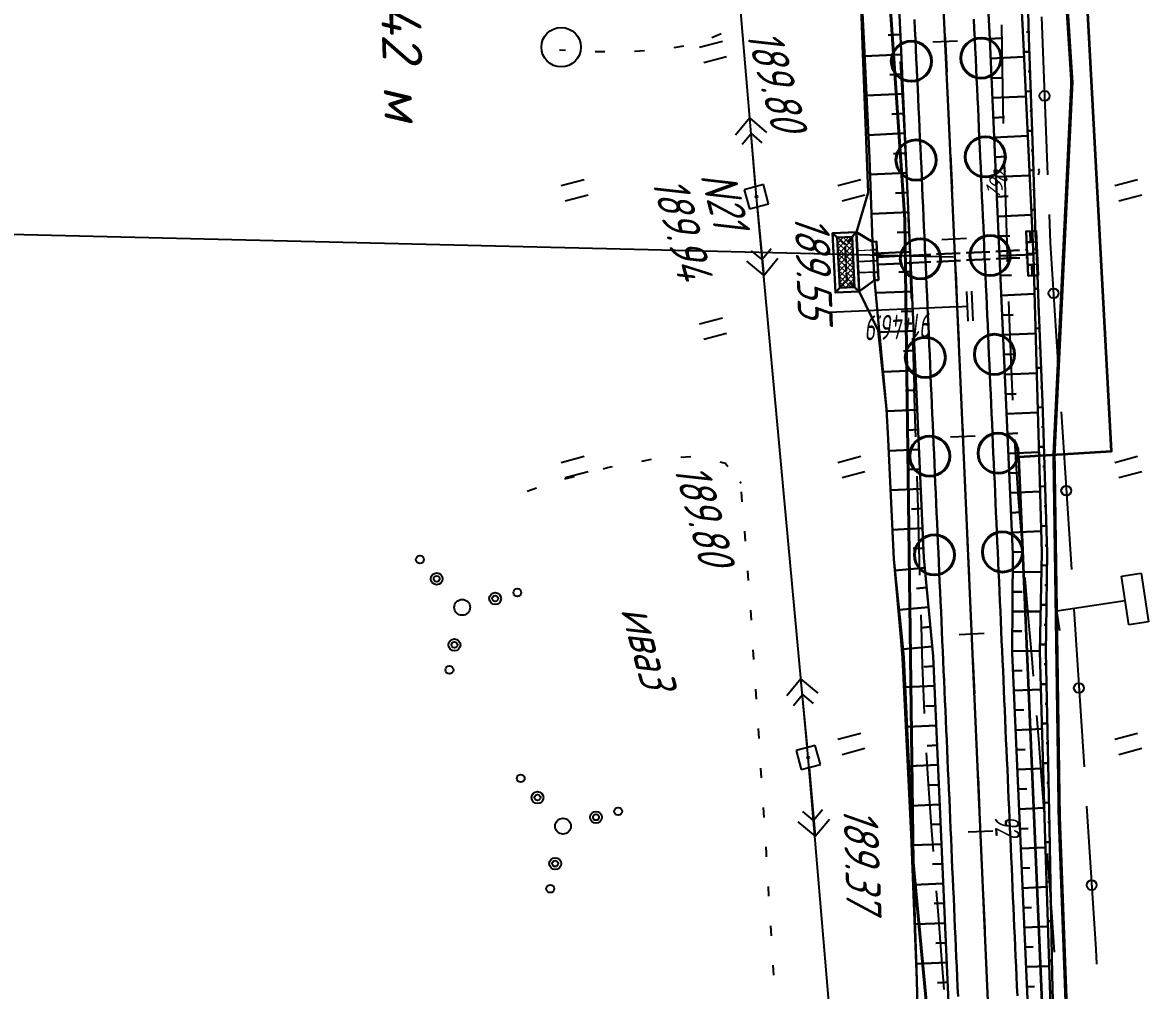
# Model space of a CAD drawing. Header units: millimetres. Extents: x -698 to 8131, y -704 to 4503.
# Drawn here: x 6329.4 to 6443.3, y 2595.4 to 2693.3 of the extents above; entities that cross this region are included whole.
import ezdxf
from ezdxf import colors
from ezdxf.entities.mleader import LeaderData, LeaderLine
from ezdxf.math import Vec2, Vec3

# ---------------------------------------------------------------- set-up
doc = ezdxf.new("R2010")
doc.units = ezdxf.units.MM
for name, pattern in [('ACAD_ISO02W100', [15, 12, -3]), ('CONTI', [0]), ('STROT', [1.7, 0.5, -1.2])]:
    doc.linetypes.add(name, pattern=pattern)
for name, color, linetype, lineweight in [('10', 1, 'Continuous', 35), ('КОПИЯ_ОСЬ_13_ОТКОСЫ', 7, 'Continuous', 30), ('КОПИЯ_ОСЬ_ГРАНИЦЫ_ПОЛОС', 7, 'Continuous', 30), ('Огражд-перила', 1, 'ограждение2', 40), ('ОСЬ_ВЕРХ_ПОКРЫТИЯ_ГРАНИЦЫ_ПОЛОС', 7, 'Continuous', 30), ('ОСЬ_ВЕРХ_ПОКРЫТИЯ_ОСЬ', 1, 'Continuous', 30), ('Трубы мет.', 7, 'ACAD_ISO02W100', 30)]:
    doc.layers.add(name, color=color, linetype=linetype, lineweight=lineweight)
for name, color, linetype in [('_Ростелеком', 6, 'Continuous'), ('GOR_BDEFAULT', 212, 'CONTI'), ('NAD_MDEFAULT', 7, 'CONTI'), ('PI_OTDEFAULT', 172, 'CONTI'), ('PI_TTDEFAULT', 5, 'CONTI'), ('PLN_O', 7, 'CONTI'), ('SIT_LDEFAULT', 7, 'CONTI'), ('USLZNDEFAULT', 7, 'CONTI'), ('ZAPSKDEFAULT', 7, 'CONTI'), ('Выноски', 250, 'Continuous'), ('ОСЬ_ВЕРХ_ПОКРЫТИЯ_ПИКЕТЫ', 1, 'Continuous'), ('ОСЬ_ВЕРХ_ПОКРЫТИЯ_РАЗБИВКА_КРИВ', 1, 'Continuous'), ('разметка', 7, 'Continuous')]:
    doc.layers.add(name, color=color, linetype=linetype)
doc.styles.add('eskd', font='isocpeui.ttf', dxfattribs={"width": 1.2})
doc.styles.add('SHRFT', font='isocpeui.ttf', dxfattribs={"width": 3.5})
doc.styles.get("Standard").update_dxf_attribs({"font": 'isocpeui.ttf'})
doc.styles.add('STYLE1', font='isocpeui.ttf', dxfattribs={"width": 0.9})
doc.styles.add('ГОСТ', font='isocpeui.ttf', dxfattribs={"height": 4})
doc.linetypes.add('кабель_связи_проект.', pattern='A,10,-1,["/",STYLE1,S=3,R=0,X=0,Y=-1.5],-4.1', length=15.1)
doc.linetypes.add('ограждение2', pattern='A,0.25,-0.1,[132,ltypeshp.shx,S=0.1,R=0,X=-0.1,Y=0],-0.1,1', length=1.45)

# ---------------------------------------------------------------- blocks, each defined once
blk = doc.blocks.new('BL_2011')
at = {"color": 0}
for p, q in [((0, 0), (0, 2.4)), ((1.6, 0), (1.6, 2.4))]:
    blk.add_line(p, q, dxfattribs=at)
blk = doc.blocks.new('BL_2004')
at = {"color": 0}
blk.add_circle((0, 0), 2, dxfattribs=at)
blk = doc.blocks.new('BL_27')
at = {"color": 0}
for p, q in [((1, 1), (-1, 1)), ((-1, 1), (-1, -1)), ((1, -1), (1, 1)), ((-1, -1), (1, -1))]:
    blk.add_line(p, q, dxfattribs=at)
blk.add_circle((0, 0), 0.1, dxfattribs=at)
blk = doc.blocks.new('BL_2010')
at = {"color": 0}
for centre, radius in [((0, 5.78), 0.4), ((0, 3.46), 0.6), ((0, 3.46), 0.3), ((0, 0), 0.8), ((-3.46, -1.74), 0.6), ((-3.46, -1.74), 0.3), ((3.46, -1.74), 0.6), ((3.46, -1.74), 0.3), ((-5.78, -2.88), 0.4), ((5.78, -2.88), 0.4)]:
    blk.add_circle(centre, radius, dxfattribs=at)
blk = doc.blocks.new('7')
at = {"layer": 'Огражд-перила', "linetype": 'Continuous'}
blk.add_circle((0, 0), 2.03, dxfattribs=at)
blk = doc.blocks.new('A$C25637593')
at = {"layer": 'Трубы мет.', "linetype": 'Continuous', "lineweight": 0}
h = blk.add_hatch(dxfattribs=at)
h.set_pattern_fill('ANSI37', color=256, scale=64, angle=180, style=0)
h.set_pattern_definition([(225, (2253.2026, 3680.535), (5.656854, -5.656854), []), (315, (2253.2026, 3680.535), (5.656854, 5.656854), [])])
h.paths.add_polyline_path([(49, 51), (79, 51), (79, -51), (49, -51)])
at = {"layer": 'Трубы мет.', "linetype": 'Continuous'}
for points in [[(8, -39), (8, -39), (40, -60), (40, -60), (40, 60), (8, 39), (8, 39)], [(40, 60), (49, 51)], [(88, 60), (79, 51)], [(0, 39), (0, 23), (0, 0), (0, -23), (0, -39)], [(0, 23), (8, 23), (8, 39), (0, 39)], [(0, -23), (8, -23), (8, -39), (0, -39)], [(40, -60), (49, -51)], [(79, -51), (88, -60)]]:
    blk.add_lwpolyline(points, dxfattribs=at)
at = {"layer": 'Трубы мет.', "linetype": 'Continuous', "lineweight": 0}
for points in [[(39, 23), (39, 58.1), (9, 38.5), (9, 23)], [(9, -23), (9, -38.5), (39, -58.1), (39, -23)]]:
    blk.add_lwpolyline(points, close=True, dxfattribs=at)
at = {"layer": 'Трубы мет.', "linetype": 'Continuous'}
for points in [[(40, 60), (88, 60), (88, -60), (40, -60)], [(49, 51), (79, 51), (79, -51), (49, -51)]]:
    blk.add_lwpolyline(points, close=True, dxfattribs=at)
at = {"layer": 'Трубы мет.', "ltscale": 1.2}
for points in [[(49, 51), (64, 36)], [(79, 51), (64, 36)], [(64, 36), (64, -36)], [(49, -51), (64, -36)], [(64, -36), (79, -51)]]:
    blk.add_lwpolyline(points, dxfattribs=at)
at = {"layer": 'Трубы мет.', "linetype": 'Continuous', "lineweight": 0}
for points in [[(1, 22), (39, 22)], [(1, 22), (1, 0.5)], [(1, 0.5), (39, 0.5)], [(39, 0.5), (39, 22)], [(1, -0.5), (39, -0.5)], [(1, -0.5), (1, -22)], [(1, -22), (39, -22)], [(39, -22), (39, -0.5)]]:
    blk.add_lwpolyline(points, dxfattribs=at)
blk = doc.blocks.new('A$C76A07AE2')
at = {"layer": 'Трубы мет.', "linetype": 'Continuous', "lineweight": 0}
for p, q in [((-18.9, 44.2), (-8, 44.2)), ((-18.9, 44.2), (-18.9, 23)), ((-18.9, 23), (0, 23)), ((-4, 45), (-1.3, 45)), ((-18.9, 22.1), (-0.9, 22.1)), ((-18.9, 22.1), (-18.9, 21.8)), ((-18.9, 21.8), (-18.9, 0.5)), ((-0.9, 22.1), (-0.9, 0.5)), ((-18.9, -0.5), (-18.9, -20.5)), ((-18.9, -20.5), (-18.9, -22)), ((-18.9, -22), (-0.9, -22)), ((-0.9, -0.5), (-0.9, -20.5)), ((-0.9, -20.5), (-0.9, -22)), ((-18.9, -23), (0, -23)), ((-18.9, -23), (-18.9, -44.1)), ((-18.9, -44.1), (-8, -44.1))]:
    blk.add_line(p, q, dxfattribs=at)
at = {"layer": 'Трубы мет.', "linetype": 'Continuous'}
blk.add_lwpolyline([(-20, -45), (0, -45), (0, 45), (-20, 45)], close=True, dxfattribs=at)
for points in [[(-8, 45), (-8, 23), (0, 23)], [(-8, -45), (-8, -23), (0, -23)]]:
    blk.add_lwpolyline(points, dxfattribs=at)
at = {"layer": 'Трубы мет.', "linetype": 'Continuous', "lineweight": 0}
for points in [[(-18.9, 0.5), (-0.9, 0.5)], [(-18.9, -0.5), (-0.9, -0.5)]]:
    blk.add_lwpolyline(points, dxfattribs=at)
blk = doc.blocks.new('BL_13')
at = {"color": 0}
for p, q in [((-2.5, 7), (-2.5, 9)), ((-2.5, 9), (2.5, 9)), ((2.5, 9), (2.5, 7)), ((0, 7), (-2.5, 7)), ((0, 0), (0, 7)), ((2.5, 7), (0, 7)), ((2, 0), (0, 0))]:
    blk.add_line(p, q, dxfattribs=at)
blk = doc.blocks.new('*U55')
at = {"layer": 'КОПИЯ_ОСЬ_13_ОТКОСЫ'}
for points in [[(0, 0), (0.83, -7.87), (1.02, -9.96), (1.86, -27.85), (2.34, -42.64)], [(0, 0), (0.73, -7.88), (0.89, -9.97), (1.78, -27.85), (2.34, -42.64)], [(0.37, -3.98), (0.42, -3.98)], [(0.55, -5.97), (0.57, -5.97)], [(0.74, -7.97), (0.83, -7.96)], [(0.89, -9.96), (0.92, -9.96)], [(0.99, -11.96), (1.12, -11.95)], [(1.09, -13.96), (1.13, -13.95)], [(1.19, -15.95), (1.3, -15.95)], [(1.29, -17.95), (1.32, -17.95)], [(1.39, -19.95), (1.49, -19.94)], [(1.48, -21.95), (1.52, -21.94)], [(1.58, -23.94), (1.68, -23.94)], [(1.68, -25.94), (1.71, -25.94)], [(1.78, -27.94), (1.86, -27.93)], [(1.86, -29.94), (1.89, -29.94)], [(1.93, -31.94), (1.99, -31.93)], [(2.01, -33.93), (2.03, -33.93)], [(2.09, -35.93), (2.12, -35.93)], [(2.16, -37.93), (2.18, -37.93)], [(2.24, -39.93), (2.26, -39.93)], [(2.32, -41.93), (2.32, -41.93)]]:
    blk.add_lwpolyline(points, dxfattribs=at)

msp = doc.modelspace()

# ---------------------------------------------------------------- linework, layer by layer
at = {"layer": '10'}
for points in [[(6423.14, 2569.92), (6419.55, 2608.35), (6418.71, 2673.41), (6411.14, 2783.88), (6396.57, 2871.27), (6374.84, 2956.27), (6352.62, 3041.86), (6325.45, 3130.56), (6295.55, 3197.38), (6289.81, 3206.73), (6289.81, 3206.73), (6258.81, 3239.13), (6179.23, 3334.08), (6101.72, 3421.42), (6033.34, 3476.01), (5991.11, 3509.76), (5973.72, 3518.51), (5961.97, 3519.54)], [(6433.62, 2570.53), (6430.24, 2649.38), (6439.59, 2649.95), (6432.61, 2779.24), (6432.61, 2779.24), (6414.08, 2883.16), (6407.32, 2909.55), (6397.72, 2909.79), (6391.22, 2935.79), (6385.29, 2958.45), (6372.77, 3006.32), (6362.78, 3044.49), (6347.99, 3092.8), (6356.54, 3097.97), (6346.46, 3132.32), (6315.18, 3204.39)], [(6295.55, 3197.38), (6325.45, 3130.56), (6352.62, 3041.86), (6374.84, 2956.27), (6396.57, 2871.27), (6411.14, 2783.88), (6418.71, 2673.41), (6419.55, 2608.35), (6423.14, 2569.92)]]:
    msp.add_lwpolyline(points, dxfattribs=at)
at = {"layer": '_Ростелеком', "linetype": 'кабель_связи_проект.', "ltscale": 0.25}
msp.add_lwpolyline([(6435.76, 2573.92, 0.35, 0.35, 0), (6434.32, 2613.01, 0.35, 0.35, 0), (6433.79, 2649.6, 0.35, 0.35, 0), (6435.6, 2687.3, 0.35, 0.35, 0), (6433.38, 2721.59, 0.35, 0.35, 0), (6430.29, 2760.57, 0.35, 0.35, 0), (6426.96, 2791.91, 0.35, 0.35, 0), (6423.66, 2818.33, 0.35, 0.35, 0), (6419.45, 2846.33, 0.35, 0.35, 0), (6413.57, 2877.55, 0.35, 0.35, 0), (6408.45, 2894.88, 0.35, 0.35, 0), (6403.55, 2909.65, 0.35, 0.35, 0), (6396.22, 2940.21, 0.35, 0.35, 0), (6387.49, 2971.87, 0.35, 0.35, 0), (6376.91, 3008.72, 0.35, 0.35, 0), (6364.35, 3051.09, 0.35, 0.35, 0), (6352.23, 3095.37, 0.35, 0.35, 0), (6348.6, 3117.68, 0.35, 0.35, 0), (6339.42, 3142.38, 0.35, 0.35, 0), (6330.42, 3163.62, 0.35, 0.35, 0)], format="xyseb", dxfattribs=at)
at = {"layer": 'GOR_BDEFAULT', "color": 212, "elevation": 190, "flags": 128}
for points in [[(6432.31, 2678.31), (6432.21, 2678.5)], [(6432.23, 2677.91), (6432.31, 2678.31)], [(6432.23, 2677.91), (6432.31, 2678.31)]]:
    msp.add_lwpolyline(points, dxfattribs=at)
at = {"layer": 'PI_TTDEFAULT', "color": 5}
for p in [(6428.81, 2678.26, 190.94), (6403.68, 2675.71, 189.94), (6402.06, 2646.79, 189.8), (6408.93, 2618.97, 189.46)]:
    msp.add_point(p, dxfattribs=at)
at = {"layer": 'PLN_O'}
for p, q in [((6432.52, 2693.9), (6433.14, 2677.91)), ((6433.3, 2673.91), (6433.41, 2671.05)), ((6433.41, 2671.05), (6434.26, 2657.94)), ((6434.52, 2653.95), (6435.55, 2637.98)), ((6435.8, 2633.99), (6436.83, 2618.02)), ((6437.09, 2614.04), (6438.02, 2599.59)), ((6438.01, 2599.59), (6438.08, 2598.06))]:
    msp.add_line(p, q, dxfattribs=at)
for centre in [(6432.83, 2685.91), (6433.74, 2665.93), (6435.03, 2645.97), (6436.31, 2626.01), (6437.6, 2606.06)]:
    msp.add_circle(centre, 0.5, dxfattribs=at)
at = {"layer": 'SIT_LDEFAULT', "color": 7}
for p, q in [((6403.68, 2675.71), (6398.8, 2733.94)), ((6428.56, 2690.84), (6428.52, 2693.11)), ((6400.1, 2692.17), (6399.18, 2691.78)), ((6396.32, 2690.93), (6395.34, 2690.76)), ((6428.62, 2686.62), (6428.56, 2690.84)), ((6384.36, 2690.49), (6383.77, 2690.53)), ((6388.36, 2690.36), (6387.36, 2690.36)), ((6392.36, 2690.46), (6391.36, 2690.4)), ((6418.22, 2689.38), (6418.43, 2685.99)), ((6428.69, 2683.1), (6428.62, 2686.62)), ((6418.42, 2685.99), (6418.65, 2681.76)), ((6403.01, 2683.68), (6401.55, 2681.95)), ((6403.6, 2676.71), (6403.01, 2683.68)), ((6404.74, 2682.22), (6403.01, 2683.68)), ((6402.23, 2681.01), (6403.15, 2682.09)), ((6403.15, 2682.09), (6404.23, 2681.17)), ((6418.65, 2681.76), (6418.77, 2679.4)), ((6428.81, 2678.26), (6428.79, 2679.11)), ((6428.94, 2674.11), (6428.82, 2678.26)), ((6408.93, 2618.97), (6403.68, 2675.71)), ((6418.96, 2675.41), (6419.05, 2673.46)), ((6403.77, 2674.71), (6404.42, 2667.74)), ((6429.07, 2669.95), (6428.94, 2674.11)), ((6419.05, 2673.46), (6419.22, 2669.22)), ((6405.17, 2670.43), (6404.27, 2669.34)), ((6402.68, 2669.19), (6404.42, 2667.74)), ((6404.27, 2669.34), (6403.18, 2670.24)), ((6404.42, 2667.74), (6405.86, 2669.48)), ((6419.21, 2669.22), (6419.34, 2665.42)), ((6429.1, 2669.12), (6429.07, 2669.95)), ((6429.36, 2661.64), (6429.23, 2665.11)), ((6419.46, 2661.41), (6419.48, 2660.62)), ((6429.52, 2657.5), (6429.35, 2661.64)), ((6419.49, 2660.62), (6419.63, 2656.36)), ((6429.62, 2655.12), (6429.51, 2657.5)), ((6419.62, 2656.36), (6419.75, 2652.19)), ((6419.75, 2652.19), (6419.77, 2651.43)), ((6429.94, 2649.29), (6429.84, 2651.13)), ((6392.08, 2648.96), (6393.06, 2649.15)), ((6396.05, 2649.35), (6397.05, 2649.42)), ((6399.98, 2648.87), (6400.51, 2648.76)), ((6400.51, 2648.77), (6400.8, 2648.4)), ((6430.21, 2645.22), (6429.94, 2649.29)), ((6388.16, 2648.18), (6388.62, 2648.3)), ((6388.62, 2648.3), (6389.13, 2648.4)), ((6384.29, 2647.15), (6384.56, 2647.23)), ((6384.56, 2647.23), (6385.26, 2647.41)), ((6419.91, 2647.42), (6420.01, 2644.18)), ((6380.48, 2645.93), (6381.43, 2646.25)), ((6402.14, 2645.85), (6402.22, 2644.85)), ((6430.52, 2641.15), (6430.21, 2645.22)), ((6420, 2644.18), (6420.12, 2640.21)), ((6402.46, 2641.86), (6402.54, 2640.86)), ((6420.12, 2640.21), (6420.19, 2637.43)), ((6402.78, 2637.87), (6402.86, 2636.87)), ((6430.87, 2637.09), (6430.86, 2637.17)), ((6431.21, 2633.03), (6430.86, 2637.09)), ((6403.08, 2633.88), (6403.14, 2632.88)), ((6420.31, 2633.42), (6420.34, 2632.28)), ((6431.57, 2628.97), (6431.22, 2633.03)), ((6420.34, 2632.28), (6420.46, 2628.31)), ((6403.33, 2629.88), (6403.39, 2628.88)), ((6420.46, 2628.31), (6420.61, 2624.35)), ((6431.72, 2627.21), (6431.57, 2628.97)), ((6403.59, 2625.89), (6403.65, 2624.89)), ((6408.19, 2626.94), (6406.75, 2625.2)), ((6408.84, 2619.97), (6408.19, 2626.94)), ((6409.93, 2625.49), (6408.19, 2626.94)), ((6407.44, 2624.25), (6408.34, 2625.34)), ((6408.34, 2625.34), (6409.43, 2624.44)), ((6420.62, 2624.35), (6420.66, 2623.44)), ((6432.24, 2620.84), (6432.05, 2623.22)), ((6403.85, 2621.9), (6403.91, 2620.9)), ((6432.56, 2616.66), (6432.24, 2620.84)), ((6420.87, 2619.44), (6421.06, 2616.3)), ((6404.11, 2617.91), (6404.17, 2616.91)), ((6413.89, 2560.45), (6408.93, 2618.97)), ((6409.01, 2617.97), (6409.61, 2611)), ((6421.06, 2616.3), (6421.36, 2611.99)), ((6432.83, 2613.25), (6432.56, 2616.66)), ((6404.36, 2613.92), (6404.42, 2612.92)), ((6409.47, 2612.59), (6408.39, 2613.5)), ((6410.38, 2613.67), (6409.47, 2612.59)), ((6407.88, 2612.46), (6409.61, 2611)), ((6409.61, 2611), (6411.06, 2612.73)), ((6421.36, 2611.99), (6421.56, 2609.47)), ((6404.62, 2609.93), (6404.66, 2609.3)), ((6404.66, 2609.3), (6404.68, 2608.93)), ((6433.24, 2607.81), (6433.13, 2609.26)), ((6433.57, 2603.31), (6433.24, 2607.81)), ((6404.86, 2605.94), (6404.92, 2604.94)), ((6421.88, 2605.48), (6422.07, 2603.04)), ((6433.85, 2599.28), (6433.57, 2603.31)), ((6405.11, 2601.94), (6405.17, 2600.94)), ((6422.06, 2603.04), (6422.41, 2598.55)), ((6422.42, 2598.55), (6422.64, 2595.51)), ((6405.35, 2597.95), (6405.41, 2596.95))]:
    msp.add_line(p, q, dxfattribs=at)
at = {"layer": 'КОПИЯ_ОСЬ_13_ОТКОСЫ'}
for points in [[(6408.86, 2784.49), (6409.75, 2775.19), (6410.26, 2769.58), (6410.73, 2763.97), (6411.18, 2758.3), (6411.61, 2752.64), (6412.28, 2742.97), (6412.98, 2731.82), (6413.71, 2718.57), (6414.01, 2712.89), (6414.2, 2708.9), (6414.18, 2704.1), (6414.18, 2698.91), (6414.57, 2691.04), (6415.11, 2679.64), (6415.44, 2671.15), (6415.63, 2667.25), (6416.84, 2654.23), (6417, 2651.13)], [(6412.98, 2777.38), (6413.52, 2771.77), (6414.02, 2766.16), (6414.51, 2760.48), (6414.97, 2754.8), (6415.62, 2746.11), (6416.4, 2734.84), (6417.21, 2721.63), (6417.9, 2709.09), (6417.91, 2699.09), (6418.29, 2691.21), (6418.81, 2679.8), (6420.61, 2639.18), (6421.56, 2629.21), (6424.12, 2571.36)], [(6420.94, 2778.16), (6421.48, 2772.51), (6421.99, 2766.86), (6422.48, 2761.14), (6422.94, 2755.43), (6423.6, 2746.69), (6424.38, 2735.36), (6425.19, 2722.09), (6425.89, 2709.51), (6426.9, 2699.54), (6427.28, 2691.64), (6427.8, 2680.21), (6429.61, 2639.58), (6429.55, 2629.56), (6431.43, 2586.9)], [(6424.13, 2777.53), (6424.69, 2771.85), (6425.22, 2766.18), (6425.72, 2760.45), (6426.2, 2754.73), (6426.89, 2745.94), (6427.7, 2734.64), (6428.56, 2721.33), (6429.25, 2709.69), (6429.84, 2703.9), (6430.25, 2699.7), (6430.66, 2691.8), (6431.21, 2680.37), (6431.72, 2669.7), (6432.56, 2639.71), (6432.37, 2629.69), (6432.87, 2611.79), (6433.33, 2597), (6433.51, 2591.8)], [(6424.13, 2777.53), (6424.69, 2771.85), (6425.22, 2766.18), (6425.72, 2760.45), (6426.2, 2754.73), (6426.89, 2745.94), (6427.7, 2734.64), (6428.56, 2721.33), (6429.25, 2709.69), (6429.84, 2703.9), (6430.25, 2699.7), (6430.66, 2691.8), (6431.21, 2680.37), (6431.72, 2669.7), (6432.56, 2639.71), (6432.37, 2629.69), (6432.87, 2611.79), (6433.33, 2597), (6433.51, 2591.8)], [(6414.15, 2698.91), (6414.42, 2691.03), (6414.98, 2676.13), (6413.79, 2672.12), (6414.08, 2666.13), (6415.99, 2662.17), (6416.84, 2654.23), (6417, 2651.13)], [(6414.18, 2698.91), (6414.57, 2691.04), (6415.11, 2679.64), (6415.44, 2671.15), (6415.63, 2667.25), (6416.84, 2654.23), (6417, 2651.13), (6417.57, 2639.04), (6418.4, 2631.17), (6418.59, 2629.08), (6419.43, 2611.2), (6419.92, 2596.41), (6420.04, 2591.21)], [(6431.05, 2699.74), (6431.25, 2691.82), (6431.64, 2680.38), (6431.92, 2671.81), (6432.06, 2669.71), (6432.23, 2664.92), (6432.62, 2654.92), (6432.73, 2651.83), (6433.09, 2639.73), (6432.99, 2631.82), (6432.95, 2629.71), (6433.35, 2611.81), (6433.62, 2597.01), (6433.74, 2591.81)], [(6414.38, 2692.12), (6414.41, 2692.12)], [(6418.24, 2692.11), (6417, 2692.05)], [(6431.23, 2692.38), (6431.01, 2692.37)], [(6427.27, 2691.69), (6428.4, 2691.75)], [(6414.45, 2690.12), (6414.61, 2690.12)], [(6418.34, 2690.11), (6414.62, 2689.94)], [(6427.37, 2689.7), (6430.75, 2689.85)], [(6431.3, 2690.38), (6430.73, 2690.36)], [(6414.53, 2688.12), (6414.58, 2688.12)], [(6418.43, 2688.11), (6417.19, 2688.05)], [(6427.46, 2687.7), (6428.59, 2687.75)], [(6431.37, 2688.38), (6431.18, 2688.37)], [(6431.43, 2686.38), (6430.92, 2686.36)], [(6414.6, 2686.12), (6414.8, 2686.13)], [(6418.52, 2686.11), (6414.81, 2685.94)], [(6427.55, 2685.7), (6430.95, 2685.86)], [(6414.68, 2684.12), (6414.74, 2684.13)], [(6418.61, 2684.12), (6417.38, 2684.06)], [(6431.5, 2684.38), (6431.33, 2684.38)], [(6427.64, 2683.7), (6428.77, 2683.75)], [(6414.75, 2682.12), (6414.99, 2682.13)], [(6418.71, 2682.12), (6415, 2681.95)], [(6427.73, 2681.7), (6431.14, 2681.86)], [(6431.57, 2682.38), (6431.12, 2682.37)], [(6414.83, 2680.13), (6414.91, 2680.13)], [(6418.8, 2680.12), (6417.56, 2680.06)], [(6427.83, 2679.71), (6428.96, 2679.76)], [(6431.64, 2680.38), (6431.49, 2680.38)], [(6431.71, 2678.38), (6431.31, 2678.37)], [(6414.9, 2678.13), (6415.17, 2678.14)], [(6418.89, 2678.12), (6415.18, 2677.96)], [(6427.91, 2677.71), (6431.33, 2677.86)], [(6414.97, 2676.13), (6415.07, 2676.13)], [(6418.98, 2676.12), (6417.74, 2676.07)], [(6431.77, 2676.39), (6431.64, 2676.38)], [(6428, 2675.71), (6429.14, 2675.76)], [(6419.06, 2674.13), (6415.37, 2673.96)], [(6428.09, 2673.71), (6431.52, 2673.86)], [(6431.84, 2674.39), (6431.5, 2674.38)], [(6419.15, 2672.13), (6417.92, 2672.07)], [(6428.18, 2671.71), (6429.32, 2671.76)], [(6431.9, 2672.39), (6431.79, 2672.38)], [(6432.01, 2670.39), (6431.69, 2670.37)], [(6419.24, 2670.13), (6415.55, 2669.97)], [(6428.27, 2669.72), (6431.71, 2669.87)], [(6419.33, 2668.13), (6418.1, 2668.08)], [(6432.11, 2668.39), (6432, 2668.39)], [(6428.36, 2667.72), (6429.5, 2667.77)], [(6419.42, 2666.13), (6415.85, 2665.98)], [(6428.45, 2665.72), (6431.82, 2665.87)], [(6432.18, 2666.4), (6431.81, 2666.38)], [(6419.51, 2664.14), (6418.32, 2664.08)], [(6428.53, 2663.72), (6429.66, 2663.77)], [(6432.25, 2664.4), (6432.13, 2664.39)], [(6432.33, 2662.4), (6431.92, 2662.38)], [(6415.99, 2662.17), (6416.18, 2662.19)], [(6419.6, 2662.14), (6416.19, 2661.99)], [(6428.62, 2661.72), (6431.94, 2661.87)], [(6416.2, 2660.19), (6416.26, 2660.19)], [(6419.68, 2660.14), (6418.55, 2660.09)], [(6432.41, 2660.4), (6432.27, 2660.39)], [(6428.71, 2659.73), (6429.82, 2659.77)], [(6416.41, 2658.2), (6416.51, 2658.21)], [(6419.77, 2658.14), (6416.53, 2658)], [(6428.8, 2657.73), (6432.05, 2657.87)], [(6432.48, 2658.4), (6432.03, 2658.38)], [(6416.62, 2656.21), (6416.66, 2656.21)], [(6419.86, 2656.14), (6418.78, 2656.1)], [(6428.89, 2655.73), (6429.97, 2655.78)], [(6432.56, 2656.4), (6432.41, 2656.4)], [(6432.64, 2654.4), (6432.15, 2654.39)], [(6416.84, 2654.22), (6416.85, 2654.22)], [(6419.95, 2654.15), (6416.86, 2654.01)], [(6428.98, 2653.73), (6432.16, 2653.87)], [(6416.94, 2652.22), (6416.95, 2652.22)], [(6420.04, 2652.15), (6419.01, 2652.1)], [(6432.71, 2652.41), (6432.54, 2652.4)], [(6429.07, 2651.73), (6430.13, 2651.78)], [(6420.13, 2650.15), (6417.06, 2650.01)], [(6429.15, 2649.74), (6432.27, 2649.87)], [(6432.77, 2650.41), (6432.26, 2650.39)], [(6420.22, 2648.15), (6419.19, 2648.11)], [(6429.24, 2647.74), (6430.28, 2647.78)], [(6432.83, 2648.41), (6432.66, 2648.4)], [(6432.89, 2646.41), (6432.37, 2646.39)], [(6420.3, 2646.15), (6417.24, 2646.02)], [(6429.33, 2645.74), (6432.38, 2645.87)], [(6420.39, 2644.16), (6419.37, 2644.11)], [(6432.95, 2644.41), (6432.78, 2644.4)], [(6429.42, 2643.74), (6430.44, 2643.79)], [(6420.48, 2642.16), (6417.43, 2642.02)], [(6429.51, 2641.74), (6432.5, 2641.88)], [(6433.01, 2642.41), (6432.48, 2642.39)], [(6420.57, 2640.16), (6419.55, 2640.11)], [(6429.6, 2639.75), (6430.59, 2639.79)], [(6433.07, 2640.41), (6432.89, 2640.41)], [(6433.07, 2638.41), (6432.53, 2638.42)], [(6420.71, 2638.16), (6417.69, 2637.88)], [(6429.59, 2637.75), (6432.52, 2637.73)], [(6420.9, 2636.17), (6419.89, 2636.08)], [(6433.05, 2636.41), (6432.87, 2636.41)], [(6429.58, 2635.75), (6430.56, 2635.74)], [(6421.09, 2634.18), (6418.11, 2633.9)], [(6433.02, 2634.41), (6432.46, 2634.42)], [(6429.57, 2633.75), (6432.44, 2633.73)], [(6421.27, 2632.19), (6420.28, 2632.1)], [(6429.56, 2631.75), (6430.52, 2631.74)], [(6433, 2632.41), (6432.81, 2632.41)], [(6432.96, 2630.41), (6432.38, 2630.42)], [(6421.46, 2630.2), (6418.52, 2629.92)], [(6429.55, 2629.75), (6432.37, 2629.73)], [(6421.6, 2628.21), (6420.61, 2628.16)], [(6432.98, 2628.41), (6432.79, 2628.41)], [(6429.63, 2627.75), (6430.57, 2627.79)], [(6421.69, 2626.21), (6418.73, 2626.08)], [(6429.72, 2625.75), (6432.48, 2625.87)], [(6433.03, 2626.41), (6432.46, 2626.4)], [(6421.78, 2624.21), (6420.79, 2624.17)], [(6429.8, 2623.75), (6430.72, 2623.79)], [(6433.07, 2624.41), (6432.88, 2624.41)], [(6433.11, 2622.41), (6432.57, 2622.4)], [(6421.87, 2622.21), (6418.92, 2622.08)], [(6429.89, 2621.75), (6432.59, 2621.87)], [(6421.95, 2620.21), (6420.97, 2620.17)], [(6433.16, 2620.41), (6432.98, 2620.41)], [(6429.98, 2619.76), (6430.88, 2619.79)], [(6422.04, 2618.22), (6419.11, 2618.09)], [(6430.07, 2617.76), (6432.7, 2617.87)], [(6433.2, 2618.41), (6432.68, 2618.4)], [(6422.13, 2616.22), (6421.15, 2616.17)], [(6430.16, 2615.76), (6431.03, 2615.8)], [(6433.25, 2616.42), (6433.07, 2616.41)], [(6422.22, 2614.22), (6419.3, 2614.09)], [(6430.25, 2613.76), (6432.81, 2613.87)], [(6433.29, 2614.42), (6432.8, 2614.4)], [(6422.31, 2612.22), (6421.33, 2612.18)], [(6433.33, 2612.42), (6433.17, 2612.41)], [(6430.34, 2611.76), (6431.19, 2611.8)], [(6422.4, 2610.22), (6419.47, 2610.09)], [(6430.42, 2609.77), (6432.93, 2609.88)], [(6433.37, 2610.42), (6432.91, 2610.41)], [(6422.49, 2608.23), (6421.51, 2608.18)], [(6430.51, 2607.77), (6431.35, 2607.8)], [(6433.41, 2608.42), (6433.26, 2608.41)], [(6422.57, 2606.23), (6419.6, 2606.1)], [(6430.6, 2605.77), (6433.05, 2605.88)], [(6433.45, 2606.42), (6433.04, 2606.41)], [(6422.66, 2604.23), (6421.67, 2604.19)], [(6433.49, 2604.42), (6433.35, 2604.42)], [(6430.69, 2603.77), (6431.51, 2603.81)], [(6422.75, 2602.23), (6419.73, 2602.1)], [(6433.52, 2602.42), (6433.16, 2602.41)], [(6430.78, 2601.77), (6433.18, 2601.88)], [(6422.84, 2600.23), (6421.83, 2600.19)], [(6430.87, 2599.77), (6431.67, 2599.81)], [(6433.56, 2600.42), (6433.44, 2600.42)], [(6422.93, 2598.23), (6419.86, 2598.1)], [(6430.95, 2597.78), (6433.3, 2597.88)], [(6433.6, 2598.42), (6433.29, 2598.41)], [(6423.02, 2596.24), (6422, 2596.19)], [(6433.64, 2596.42), (6433.53, 2596.42)], [(6431.04, 2595.78), (6431.83, 2595.81)]]:
    msp.add_lwpolyline(points, dxfattribs=at)
at = {"layer": 'КОПИЯ_ОСЬ_ГРАНИЦЫ_ПОЛОС'}
msp.add_lwpolyline([(6430.08, 2594.85), (6430.04, 2595.84), (6429.99, 2596.84), (6429.95, 2597.84), (6429.91, 2598.84), (6429.86, 2599.84), (6429.82, 2600.84), (6429.77, 2601.83), (6429.73, 2602.83), (6429.68, 2603.83), (6429.64, 2604.83), (6429.6, 2605.83), (6429.55, 2606.83), (6429.51, 2607.82), (6429.46, 2608.82), (6429.42, 2609.82), (6429.38, 2610.82), (6429.33, 2611.82), (6429.29, 2612.82), (6429.24, 2613.81), (6429.2, 2614.81), (6429.15, 2615.81), (6429.11, 2616.81), (6429.07, 2617.81), (6429.02, 2618.8), (6428.98, 2619.8), (6428.93, 2620.8), (6428.89, 2621.8), (6428.85, 2622.8), (6428.8, 2623.8), (6428.76, 2624.79), (6428.71, 2625.79), (6428.67, 2626.79), (6428.63, 2627.79), (6428.58, 2628.79), (6428.54, 2629.79), (6428.49, 2630.78), (6428.45, 2631.78), (6428.4, 2632.78), (6428.36, 2633.78), (6428.32, 2634.78), (6428.27, 2635.78), (6428.23, 2636.77), (6428.18, 2637.77), (6428.14, 2638.77), (6428.1, 2639.77), (6428.05, 2640.77), (6428.01, 2641.76), (6427.96, 2642.76), (6427.92, 2643.76), (6427.87, 2644.76), (6427.83, 2645.76), (6427.79, 2646.76), (6427.74, 2647.75), (6427.7, 2648.75), (6427.65, 2649.75), (6427.61, 2650.75), (6427.57, 2651.75), (6427.52, 2652.75), (6427.48, 2653.74), (6427.43, 2654.74), (6427.39, 2655.74), (6427.34, 2656.74), (6427.3, 2657.74), (6427.26, 2658.74), (6427.21, 2659.73), (6427.17, 2660.73), (6427.12, 2661.73), (6427.08, 2662.73), (6427.04, 2663.73), (6426.99, 2664.73), (6426.95, 2665.72), (6426.9, 2666.72), (6426.86, 2667.72), (6426.82, 2668.72), (6426.77, 2669.72), (6426.73, 2670.72), (6426.68, 2671.71), (6426.64, 2672.71), (6426.59, 2673.71), (6426.55, 2674.71), (6426.5, 2675.71), (6426.46, 2676.71), (6426.41, 2677.7), (6426.37, 2678.7), (6426.32, 2679.7), (6426.28, 2680.7), (6426.23, 2681.7), (6426.19, 2682.7), (6426.14, 2683.7), (6426.1, 2684.69), (6426.05, 2685.69), (6426.01, 2686.69), (6425.96, 2687.69), (6425.91, 2688.69), (6425.87, 2689.69), (6425.82, 2690.69), (6425.77, 2691.69), (6425.72, 2692.68), (6425.68, 2693.68)], dxfattribs=at)
at = {"layer": 'ОСЬ_ВЕРХ_ПОКРЫТИЯ_ГРАНИЦЫ_ПОЛОС'}
for points in [[(6412.98, 2777.38), (6413.52, 2771.77), (6414.02, 2766.16), (6414.51, 2760.48), (6414.97, 2754.8), (6415.62, 2746.11), (6416.4, 2734.84), (6417.21, 2721.63), (6417.9, 2709.09), (6417.91, 2699.09), (6418.29, 2691.21), (6418.81, 2679.8), (6420.61, 2639.18), (6421.56, 2629.21), (6424.12, 2571.36)], [(6420.94, 2778.16), (6421.48, 2772.51), (6421.99, 2766.86), (6422.48, 2761.14), (6422.94, 2755.43), (6423.6, 2746.69), (6424.38, 2735.36), (6425.19, 2722.09), (6425.89, 2709.51), (6426.9, 2699.54), (6427.28, 2691.64), (6427.8, 2680.21), (6429.61, 2639.58), (6429.55, 2629.56), (6431.43, 2586.9)], [(6424.08, 2594.79), (6424.03, 2595.79), (6423.99, 2596.79), (6423.95, 2597.79), (6423.9, 2598.79), (6423.86, 2599.79), (6423.81, 2600.78), (6423.77, 2601.78), (6423.73, 2602.78), (6423.68, 2603.78), (6423.64, 2604.78), (6423.59, 2605.78), (6423.55, 2606.78), (6423.5, 2607.77), (6423.46, 2608.77), (6423.42, 2609.77), (6423.37, 2610.77), (6423.33, 2611.77), (6423.28, 2612.77), (6423.24, 2613.77), (6423.2, 2614.76), (6423.15, 2615.76), (6423.11, 2616.76), (6423.06, 2617.76), (6423.02, 2618.76), (6422.97, 2619.76), (6422.93, 2620.76), (6422.89, 2621.75), (6422.84, 2622.75), (6422.8, 2623.75), (6422.75, 2624.75), (6422.71, 2625.75), (6422.67, 2626.75), (6422.62, 2627.75), (6422.58, 2628.74), (6422.53, 2629.74), (6422.49, 2630.74), (6422.44, 2631.74), (6422.4, 2632.74), (6422.36, 2633.74), (6422.31, 2634.74), (6422.27, 2635.73), (6422.22, 2636.73), (6422.18, 2637.73), (6422.14, 2638.73), (6422.09, 2639.73), (6422.05, 2640.73), (6422, 2641.73), (6421.96, 2642.72), (6421.91, 2643.72), (6421.87, 2644.72), (6421.83, 2645.72), (6421.78, 2646.72), (6421.74, 2647.72), (6421.69, 2648.72), (6421.65, 2649.71), (6421.61, 2650.71), (6421.56, 2651.71), (6421.52, 2652.71), (6421.47, 2653.71), (6421.43, 2654.71), (6421.38, 2655.71), (6421.34, 2656.7), (6421.3, 2657.7), (6421.25, 2658.7), (6421.21, 2659.7), (6421.16, 2660.7), (6421.12, 2661.7), (6421.08, 2662.7), (6421.03, 2663.69), (6420.99, 2664.69), (6420.94, 2665.69), (6420.9, 2666.69), (6420.85, 2667.69), (6420.81, 2668.69), (6420.77, 2669.69), (6420.72, 2670.68), (6420.68, 2671.68), (6420.63, 2672.68), (6420.59, 2673.68), (6420.54, 2674.68), (6420.5, 2675.68), (6420.45, 2676.67), (6420.41, 2677.67), (6420.37, 2678.67), (6420.32, 2679.67), (6420.27, 2680.67), (6420.23, 2681.67), (6420.18, 2682.66), (6420.14, 2683.66), (6420.09, 2684.66), (6420.05, 2685.66), (6420, 2686.66), (6419.95, 2687.65), (6419.91, 2688.65), (6419.86, 2689.65), (6419.81, 2690.65), (6419.77, 2691.64), (6419.72, 2692.64), (6419.67, 2693.64)]]:
    msp.add_lwpolyline(points, dxfattribs=at)
at = {"layer": 'ОСЬ_ВЕРХ_ПОКРЫТИЯ_ОСЬ'}
msp.add_lwpolyline([(6422.31, 2701.23), (6422.69, 2693.3), (6423.15, 2683.4), (6424, 2664.57), (6424, 2664.57), (6427.44, 2586.73)], dxfattribs=at)
at = {"layer": 'ОСЬ_ВЕРХ_ПОКРЫТИЯ_ПИКЕТЫ'}
for p, q in [((6421.53, 2691.37), (6424.03, 2691.48)), ((6422.44, 2671.39), (6424.94, 2671.5)), ((6423.33, 2651.41), (6425.82, 2651.52)), ((6424.21, 2631.43), (6426.71, 2631.54)), ((6425.09, 2611.45), (6427.59, 2611.56)), ((6425.09, 2611.45), (6427.59, 2611.56))]:
    msp.add_line(p, q, dxfattribs=at)
at = {"layer": 'ОСЬ_ВЕРХ_ПОКРЫТИЯ_РАЗБИВКА_КРИВ'}
for p, q in [((6424.93, 2666.12), (6425.06, 2663.12)), ((6425.43, 2666.14), (6425.56, 2663.14)), ((6424, 2664.57), (6411.01, 2664)), ((6424, 2664.57), (6424.99, 2664.62))]:
    msp.add_line(p, q, dxfattribs=at)
at = {"layer": 'разметка', "linetype": 'STROT', "lineweight": 30, "ltscale": 7}
msp.add_lwpolyline([(6107.32, 3432.91, -0.026709), (6135.1, 3407.01, -0.015571), (6159.18, 3380.52), (6199.76, 3334.43, -0.027485), (6269.33, 3249.31, -0.054753), (6321.91, 3153.63, -0.027745), (6356.47, 3049.26), (6365.74, 3017.39, -0.003575), (6385.29, 2948.35, -0.012405), (6396.94, 2901.54, -0.029729), (6416.3, 2784.31, -0.011745), (6421.28, 2720.55, -0.003271), (6424, 2664.58), (6427.83, 2578.04, 0.00256)], format="xyb", dxfattribs=at)
at = {"layer": 'Трубы мет.', "linetype": 'Continuous'}
for points in [[(6413.79, 2672.12), (6411.39, 2672.02), (6411.68, 2666.01), (6414.08, 2666.13)], [(6413.79, 2672.12), (6415.44, 2671.15), (6415.84, 2671.17), (6416.03, 2667.27), (6415.63, 2667.25), (6414.08, 2666.13)], [(6431.08, 2669.95), (6431.18, 2667.7), (6432.18, 2667.75), (6431.97, 2672.24), (6430.97, 2672.19)]]:
    msp.add_lwpolyline(points, close=True, dxfattribs=at)
for points in [[(6415.87, 2670.59), (6416, 2667.85)], [(6431.01, 2671.32), (6431.14, 2668.57)]]:
    msp.add_lwpolyline(points, dxfattribs=at)
at = {"layer": 'Трубы мет.', "ltscale": 0.2}
for points in [[(6415.92, 2669.6), (6431.06, 2670.32), (6431.06, 2670.32)], [(6415.95, 2668.85), (6431.09, 2669.57), (6431.09, 2669.57)]]:
    msp.add_lwpolyline(points, dxfattribs=at)

# ---------------------------------------------------------------- block references
at = {"layer": '_Ростелеком', "rotation": 278.6569722782696}
msp.add_blockref('BL_13', (6434.07, 2633.8), dxfattribs=at)
at = {"layer": 'USLZNDEFAULT', "color": 7, "rotation": 285}
for p in [(6403.68, 2675.71), (6408.93, 2618.97)]:
    msp.add_blockref('BL_27', p, dxfattribs=at)
at = {"layer": 'ZAPSKDEFAULT', "color": 7, "rotation": 285}
for name, p in [('BL_2004', (6383.93, 2690.83)), ('BL_2011', (6397.93, 2690.83)), ('BL_2011', (6383.93, 2676.83)), ('BL_2011', (6411.93, 2676.83)), ('BL_2011', (6439.93, 2676.83)), ('BL_2011', (6397.93, 2662.83)), ('BL_2011', (6383.93, 2648.83)), ('BL_2011', (6411.93, 2648.83)), ('BL_2011', (6439.93, 2648.83)), ('BL_2010', (6373.91, 2634.16)), ('BL_2011', (6411.93, 2620.83)), ('BL_2011', (6439.93, 2620.83)), ('BL_2010', (6384.11, 2612.03)), ('BL_2010', (6394.58, 2588.9))]:
    msp.add_blockref(name, p, dxfattribs=at)
at = {"layer": 'КОПИЯ_ОСЬ_13_ОТКОСЫ'}
msp.add_blockref('*U55', (6417.57, 2639.04), dxfattribs=at)
at = {"layer": 'Огражд-перила', "linetype": 'Continuous', "rotation": 259.6335036319948}
for p in [(6426.4, 2689.73), (6419.36, 2689.41), (6419.83, 2679.42), (6426.84, 2679.74), (6420.27, 2669.43), (6427.32, 2669.75), (6420.77, 2659.45), (6427.76, 2659.76), (6428.13, 2649.76), (6421.22, 2649.46), (6421.69, 2639.47), (6428.57, 2639.77)]:
    msp.add_blockref('7', p, dxfattribs=at)
at = {"layer": 'Трубы мет.', "lineweight": 30, "ltscale": 7}
for name, p, xscale, yscale, zscale, rotation in [('A$C25637593', (6415.93, 2669.22), 0.05, 0.05, 0.05, 182.7438798093438), ('A$C76A07AE2', (6431.08, 2669.95), 0.05000000000000002, 0.05000000000000002, 0.05000000000000002, 182.7438798095054)]:
    msp.add_blockref(name, p, dxfattribs=dict(at, xscale=xscale, yscale=yscale, zscale=zscale, rotation=rotation))

# ---------------------------------------------------------------- texts
at = {"layer": 'GOR_BDEFAULT', "color": 212, "style": 'SHRFT', "width": 0.75}
msp.add_text('190', height=1.722, rotation=64.0113, dxfattribs=at).set_placement((6428.17, 2675.51, 190))
at = {"layer": 'NAD_MDEFAULT', "color": 7, "style": 'eskd', "oblique": 10, "width": 0.8}
for s, rotation, p in [('N21', 284.7308, (6397.97, 2677.89)), ('ива3', 285, (6389.93, 2633.94))]:
    msp.add_text(s, height=3.5, rotation=rotation, dxfattribs=at).set_placement(p)
at = {"layer": 'PI_OTDEFAULT', "color": 172, "style": 'eskd', "oblique": 10, "width": 0.8}
for s, rotation, p in [('189.80', 285, (6402.62, 2692.29)), ('189.94', 285, (6393.07, 2677.34)), ('189.55', 272, (6407.53, 2673.94)), ('189.80', 285, (6395.29, 2648.35)), ('189.37', 272, (6412.45, 2614.02))]:
    msp.add_text(s, height=3.5, rotation=rotation, dxfattribs=at).set_placement(p)
at = {"layer": 'ОСЬ_ВЕРХ_ПОКРЫТИЯ_ПИКЕТЫ', "width": 0.6}
msp.add_text('92', height=2.5, rotation=272.5323, dxfattribs=at).set_placement((6427.77, 2613.07))
at = {"layer": 'ОСЬ_ВЕРХ_ПОКРЫТИЯ_РАЗБИВКА_КРИВ', "width": 0.6}
msp.add_text('91+46.9', height=2.5, rotation=182.5323, dxfattribs=at).set_placement((6421.52, 2663.96))

# ---------------------------------------------------------------- leaders
at = {"layer": 'Выноски', "linetype": 'Continuous'}
ml = msp.add_multileader_mtext('Standard', dxfattribs=at)
ml.set_content('Ж/б труба, {\\Fgost|c204;%%C} 0,75 м, L-13,42 м', color=256, style='ГОСТ')
ml.set_leader_properties()
ml.build(insert=Vec2(0, 0))
ml.multileader.update_dxf_attribs({"text_left_attachment_type": 5, "text_right_attachment_type": 5, "dogleg_length": 0, "arrow_head_size": 0.18})
ctx = ml.context
ctx.base_point, ctx.arrow_head_size, ctx.landing_gap_size, ctx.plane_origin, ctx.plane_x_axis, ctx.plane_y_axis = Vec3(6300.04, 2780.28), 0.18, 0, Vec3(6329.32, 2639.99), Vec3(0.033125, -0.999451), Vec3(0.999451, 0.033125)
ctx.left_attachment, ctx.right_attachment, ctx.text_align_type = 5, 5, 2
notes = []
notes.append((ctx, [(0, (1, 1, 0), (6303.61, 2672.47), (-0.314875, 0.949133), 0, [(0, [(6423.78, 2669.6)], 0, [])])]))
ctx.mtext.insert, ctx.mtext.text_direction, ctx.mtext.rotation, ctx.mtext.alignment, ctx.mtext.flow_direction = Vec3(6370.08, 2683.51), Vec3(0.033125, -0.999451), 4.74552, 3, 5
for ctx, leaders in notes:
    for number, flags, end, landing, length, lines in leaders:
        leader = LeaderData()
        leader.index, (leader.has_last_leader_line, leader.has_dogleg_vector, leader.attachment_direction) = number, flags
        leader.last_leader_point, leader.dogleg_vector, leader.dogleg_length = Vec3(end), Vec3(landing), length
        for number, points, colour, breaks in lines:
            line = LeaderLine()
            line.index, line.vertices, line.color, line.breaks = number, Vec3.list(points), colors.encode_raw_color(colour), breaks
            leader.lines.append(line)
        ctx.leaders.append(leader)

doc.saveas('drawing.dxf')
